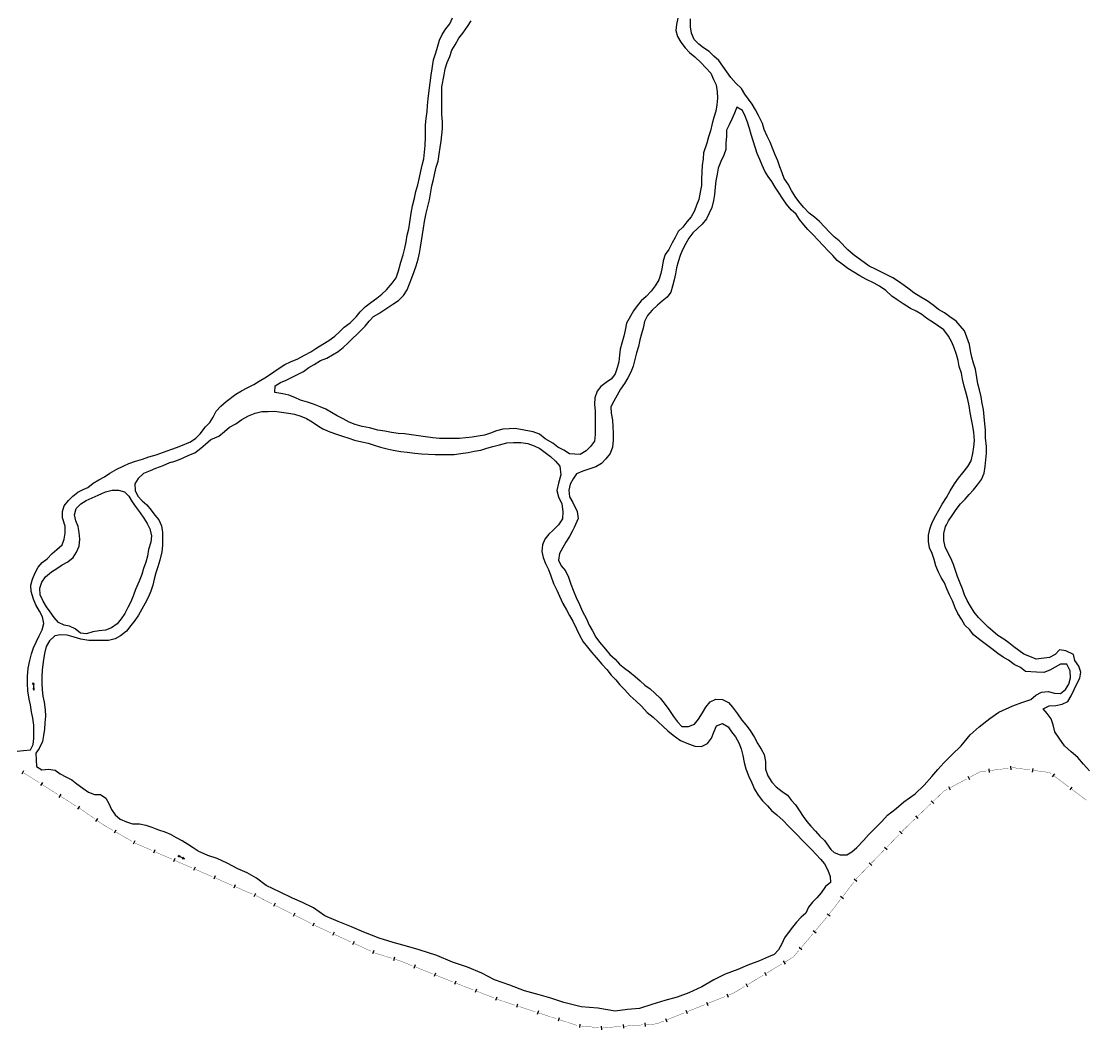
# Model space of a CAD drawing. Extents: x 203665 to 205970, y 4870865 to 4873745.
# Drawn here: x 204514 to 205388, y 4871205 to 4872032 of the extents above; entities that cross this region are included whole.
import ezdxf

# ---------------------------------------------------------------- set-up
doc = ezdxf.new("R2010")
doc.units = 0
doc.header["$LTSCALE"] = 1.5
doc.header["$MEASUREMENT"] = 0
for name, color, linetype in [('HD-CURSO-PERENE', 170, 'CONTINUOUS'), ('HD-TXT-PERENE', 170, 'CONTINUOUS'), ('LM-LIM-SETORES-BAIRROS', 250, 'CONTINUOUS')]:
    doc.layers.add(name, color=color, linetype=linetype)

# ---------------------------------------------------------------- blocks, each defined once
blk = doc.blocks.new('COD035', base_point=(204642.388272, 4871347.708257))
at = {"layer": 'HD-CURSO-PERENE'}
for p, q in [((204642.388272, 4871348.113987), (204643.888272, 4871348.113987)), ((204642.388272, 4871347.713987), (204648.388272, 4871347.713987)), ((204642.388272, 4871347.313987), (204643.888272, 4871347.313987))]:
    blk.add_line(p, q, dxfattribs=at)
blk.add_lwpolyline([(204646.588272, 4871347.113987), (204648.388272, 4871347.713987), (204646.588272, 4871348.313987)], dxfattribs=at)

msp = doc.modelspace()

# ---------------------------------------------------------------- linework, layer by layer
at = {"layer": 'HD-CURSO-PERENE', "linetype": 'Continuous'}
for points in [[(204637.361059, 4871681.263958, 2.202327), (204641.257824, 4871682.488419, 2.202327), (204644.607866, 4871684.048725, 2.201877), (204652.737461, 4871687.154936, 2.201877), (204656.918795, 4871690.114481, 2.201877), (204660.520167, 4871693.873902, 2.201877), (204664.932044, 4871699.543027, 2.201877), (204668.543368, 4871703.032489, 2.201877), (204671.184675, 4871707.421811, 2.201877), (204673.726047, 4871712.271061, 2.201877), (204677.42753, 4871716.530404, 2.201877), (204681.769023, 4871720.189841, 2.201877), (204689.771677, 4871726.398887, 2.201877), (204694.543053, 4871728.978492, 2.201877), (204699.234388, 4871731.418119, 2.201877), (204704.515913, 4871734.28768, 2.201877), (204708.857252, 4871737.107248, 2.201877), (204714.919049, 4871740.656704, 2.201877), (204720.900908, 4871744.616097, 2.201877), (204725.462334, 4871747.685626, 2.201877), (204730.023731, 4871750.59518, 2.201877), (204734.715019, 4871752.784846, 2.201877), (204740.59659, 4871755.284465, 2.201877), (204746.268205, 4871758.244013, 2.201877), (204751.349665, 4871760.963597, 2.201877), (204755.550959, 4871763.68318, 2.201877), (204761.16269, 4871767.33262, 2.201877), (204766.194207, 4871770.412148, 2.201877), (204771.065753, 4871773.811626, 2.201877), (204774.867162, 4871777.571047, 2.201877), (204778.868597, 4871781.260479, 2.201877), (204783.680162, 4871784.829931, 2.201877), (204788.652003, 4871789.729176, 2.201877), (204791.903395, 4871793.958523, 2.201877), (204796.054908, 4871797.917913, 2.201877), (204800.586454, 4871801.667337, 2.201877), (204805.548007, 4871805.016823, 2.201877), (204809.589403, 4871808.456294, 2.201877), (204813.490791, 4871811.995749, 2.201877), (204818.212692, 4871817.474904, 2.201877), (204821.54414, 4871821.924217, 2.201877), (204823.335509, 4871827.523349, 2.201877), (204825.277197, 4871834.702236, 2.201877), (204827.298674, 4871840.651314, 2.201877), (204828.549915, 4871846.110468, 2.201877), (204829.661108, 4871851.44964, 2.201877), (204830.542244, 4871856.718822, 2.201877), (204831.743463, 4871862.107986, 2.201877), (204832.574589, 4871867.36717, 2.201877), (204833.676155, 4871874.746025, 2.201877), (204834.947531, 4871880.915068, 2.201877), (204836.388974, 4871887.274082, 2.201877), (204837.520204, 4871892.793226, 2.201877), (204839.091505, 4871898.252379, 2.201877), (204840.652894, 4871904.191459, 2.201877), (204841.744029, 4871909.240676, 2.201877), (204842.745126, 4871914.169911, 2.201877), (204844.206362, 4871919.389102, 2.201877), (204844.667495, 4871925.06822, 2.201877), (204845.358625, 4871930.497377, 2.201877), (204845.389864, 4871937.196336, 2.201877), (204845.560823, 4871942.225555, 2.201877), (204845.651782, 4871947.34476, 2.201877), (204845.952809, 4871952.613941, 2.201877), (204846.793995, 4871958.193076, 2.201877), (204847.175017, 4871963.352274, 2.201877), (204847.636117, 4871968.851421, 2.201877), (204848.647532, 4871975.500389, 2.201877), (204849.408854, 4871981.899395, 2.201877), (204850.240174, 4871988.218415, 2.201877), (204850.871238, 4871993.347618, 2.201877), (204852.112845, 4872000.806461, 2.201877), (204853.894205, 4872006.3656, 2.201877), (204855.235355, 4872011.234845, 2.201877), (204857.086737, 4872016.843976, 2.201877), (204859.297994, 4872021.40327, 2.201877), (204862.28946, 4872026.302513, 2.201877), (204865.430797, 4872030.341889, 2.201877), (204867.772136, 4872035.211136, 2.201877)], [(205052.626992, 4872035.001412, 2.201877), (205051.555827, 4872029.772223, 2.201877), (205050.874776, 4872024.763, 2.201877), (205052.234129, 4872019.853765, 2.201877), (205055.083828, 4872015.294477, 2.201877), (205058.543593, 4872010.47523, 2.201877), (205062.093579, 4872006.755813, 2.201877), (205066.603762, 4872003.126383, 2.201877), (205071.39, 4871998.65, 2.2), (205079.63, 4871989.8, 2.2), (205081.9, 4871984.72, 2.2), (205084.022809, 4871980.089985, 2.201877), (205084.931933, 4871974.400871, 2.201877), (205085.111024, 4871969.281666, 2.201877), (205084.539913, 4871963.832512, 2.201877), (205083.898816, 4871958.533335, 2.201877), (205082.30757, 4871953.394131, 2.201877), (205080.796357, 4871948.354912, 2.201877), (205079.525044, 4871942.525816, 2.201877), (205077.773807, 4871937.606579, 2.201877), (205076.362552, 4871932.237411, 2.201877), (205073.680629, 4871924.538604, 2.201877), (205073.399627, 4871919.389403, 2.201877), (205072.618491, 4871914.020237, 2.201877), (205072.247477, 4871908.891033, 2.201877), (205072.096287, 4871902.582013, 2.201877), (205071.975331, 4871897.512801, 2.201877), (205070.984148, 4871892.10364, 2.201877), (205069.972865, 4871886.17456, 2.201877), (205067.871614, 4871881.535278, 2.201877), (205066.210428, 4871876.796012, 2.201877), (205063.659035, 4871871.846778, 2.201877), (205060.027597, 4871867.757409, 2.201877), (205056.68616, 4871863.378085, 2.201877), (205052.874805, 4871859.928616, 2.201877), (205050.483444, 4871854.98938, 2.201877), (205048.10215, 4871850.40009, 2.201877), (205045.190641, 4871845.190896, 2.201877), (205042.299293, 4871840.831569, 2.201877), (205040.588046, 4871835.812347, 2.201877), (205039.736902, 4871830.473176, 2.201877), (205038.755776, 4871825.363968, 2.201877), (205037.004499, 4871820.224764, 2.201877), (205034.10305, 4871815.325522, 2.201877), (205030.731603, 4871810.926201, 2.201877), (205026.610011, 4871806.506882, 2.201877), (205022.60859, 4871802.887439, 2.201877), (205019.147193, 4871798.848063, 2.201877), (205016.165877, 4871794.758694, 2.201877), (205010.402926, 4871784.640259, 2.201877), (205009.491686, 4871778.841159, 2.201877), (205008.19055, 4871774.001909, 2.201877), (205006.619198, 4871768.272797, 2.201877), (205005.258036, 4871763.35356, 2.201877), (205004.767017, 4871758.32434, 2.201877), (205004.235915, 4871752.885185, 2.201877), (205002.914764, 4871747.985944, 2.201877), (205001.313539, 4871742.976721, 2.201877), (204998.262203, 4871738.847358, 2.201877), (204993.790834, 4871735.997795, 2.201877), (204989.429413, 4871732.748294, 2.201877), (204986.418108, 4871728.748912, 2.201877), (204984.576755, 4871723.289758, 2.201877), (204984.245726, 4871718.040573, 2.201877), (204984.694745, 4871712.251473, 2.201877), (204984.849658, 4871704.914097, 2.201877), (204984.859947, 4871699.603104, 2.202327), (204984.89029, 4871693.311927, 2.202327), (204984.310578, 4871687.610858, 2.202327), (204981.070681, 4871683.460068, 2.202327), (204977.520741, 4871679.869381, 2.202327), (204972.36, 4871676.92, 2.2), (204963.76, 4871677.22, 2.2), (204958.97, 4871680.29, 2.2), (204954.223581, 4871682.856001, 2.201877), (204949.943368, 4871686.085493, 2.201877), (204943.762853, 4871689.624935, 2.201877), (204939.172673, 4871693.35435, 2.201877), (204934.012074, 4871695.394026, 2.201877), (204919.149784, 4871698.193571, 2.201877), (204914.058753, 4871697.813624, 2.201877), (204908.877727, 4871697.553657, 2.201877), (204903.736512, 4871696.223857, 2.201877), (204898.815218, 4871694.244158, 2.201877), (204893.814005, 4871692.784378, 2.201877), (204888.882903, 4871691.854516, 2.201877), (204883.871819, 4871691.104626, 2.201877), (204878.720722, 4871690.424725, 2.201877), (204873.329629, 4871690.014782, 2.201877), (204868.038621, 4871689.964783, 2.201877), (204862.637607, 4871689.994771, 2.201877), (204857.126575, 4871690.044756, 2.201877), (204851.435604, 4871690.604661, 2.201877), (204845.494619, 4871691.344539, 2.201877), (204839.703669, 4871692.12441, 2.201877), (204834.062778, 4871693.064256, 2.201877), (204828.261813, 4871693.774138, 2.201877), (204823.210933, 4871694.17407, 2.201877), (204817.660022, 4871694.913947, 2.201877), (204812.02913, 4871695.843795, 2.201877), (204806.448244, 4871696.753647, 2.201877), (204799.527286, 4871698.643344, 2.201877), (204793.406344, 4871699.803156, 2.201877), (204787.745575, 4871701.432895, 2.201877), (204782.84498, 4871703.22261, 2.201877), (204777.954577, 4871706.052164, 2.201877), (204773.114102, 4871708.431788, 2.201877), (204768.433752, 4871711.331331, 2.201877), (204763.76334, 4871713.880929, 2.201877), (204759.012828, 4871715.970598, 2.201877), (204753.662212, 4871718.110259, 2.201877), (204748.671551, 4871719.640014, 2.201877), (204743.010823, 4871721.48972, 2.201877), (204738.240295, 4871723.509399, 2.201877), (204733.439746, 4871725.449092, 2.201877), (204728.359006, 4871726.6389, 2.201877), (204721.938, 4871727.758718, 2.201877), (204722.139024, 4871733.117885, 2.201877), (204726.44035, 4871735.907457, 2.201877), (204731.231587, 4871737.717182, 2.201877), (204735.662853, 4871740.046826, 2.201877), (204740.404193, 4871742.466457, 2.201877), (204745.29557, 4871744.926081, 2.201877), (204749.626967, 4871748.075597, 2.201877), (204754.038302, 4871750.805179, 2.201877), (204759.27985, 4871753.834715, 2.201877), (204764.431218, 4871755.984388, 2.201877), (204773.783963, 4871761.303573, 2.201877), (204777.955385, 4871764.753043, 2.201877), (204782.076826, 4871768.352489, 2.201877), (204785.618172, 4871772.031922, 2.201877), (204789.339532, 4871775.601372, 2.201877), (204795.881961, 4871782.090373, 2.201877), (204799.38341, 4871786.369712, 2.201877), (204802.934738, 4871789.939162, 2.201877), (204807.346068, 4871792.638749, 2.201877), (204813.037836, 4871796.40817, 2.201877), (204818.769616, 4871800.197589, 2.201877), (204823.351042, 4871803.247121, 2.201877), (204827.582605, 4871807.396482, 2.201877), (204830.383951, 4871811.835796, 2.201877), (204832.475264, 4871816.825023, 2.201877), (204834.376533, 4871821.764258, 2.201877), (204836.10783, 4871827.033442, 2.201877), (204837.959053, 4871831.782706, 2.201877), (204839.400296, 4871837.05189, 2.201877), (204840.501406, 4871841.95113, 2.201877), (204841.472517, 4871846.990348, 2.201877), (204842.203617, 4871852.219536, 2.201877), (204842.954696, 4871857.308747, 2.201877), (204843.975879, 4871862.687912, 2.201877), (204844.576959, 4871867.937097, 2.201877), (204845.93851, 4871874.966007, 2.201877), (204847.48981, 4871880.435159, 2.201877), (204848.831052, 4871885.804327, 2.201877), (204849.68212, 4871890.733562, 2.201877), (204850.813528, 4871897.222555, 2.201877), (204852.064738, 4871902.511735, 2.201877), (204853.295915, 4871907.640939, 2.201877), (204854.287021, 4871912.630165, 2.201877), (204855.818201, 4871917.469415, 2.201877), (204856.699463, 4871923.418492, 2.201877), (204857.620625, 4871928.787659, 2.201877), (204858.331706, 4871933.926861, 2.201877), (204858.962793, 4871939.186045, 2.201877), (204859.463837, 4871944.345244, 2.201877), (204859.414824, 4871949.754404, 2.201877), (204859.035855, 4871955.743472, 2.201877), (204858.946871, 4871961.352601, 2.201877), (204858.947924, 4871967.071712, 2.201877), (204858.94902, 4871973.020788, 2.201877), (204858.950044, 4871978.579924, 2.201877), (204860.822192, 4871988.328411, 2.201877), (204861.623282, 4871993.42762, 2.201877), (204863.29454, 4871998.546827, 2.201877), (204865.465854, 4872003.456067, 2.201877), (204867.087132, 4872008.735249, 2.201877), (204869.988464, 4872012.994591, 2.201877), (204872.900018, 4872018.453746, 2.201877), (204876.181424, 4872022.723087, 2.201877), (204879.943143, 4872028.202241, 2.201877), (204883.004566, 4872032.791532, 2.201877)], [(205390.59574, 4871417.039639, 2.202327), (205385.5132, 4871422.584228, 2.202327), (205380.892709, 4871428.128817, 2.202327), (205375.579145, 4871432.749307, 2.202327), (205370.034556, 4871437.600823, 2.202327), (205365.64509, 4871443.838485, 2.202327), (205361.948697, 4871449.15205, 2.202327), (205360.717529, 4871454.978973, 2.202327), (205358.967191, 4871459.969899, 2.202327), (205355.686833, 4871464.260688, 2.202327), (205352.506502, 4871468.131398, 2.202327), (205357.346549, 4871470.631887, 2.202327), (205362.80675, 4871470.761934, 2.202327), (205368.216895, 4871471.862164, 2.202327), (205372.66694, 4871474.152611, 2.202327), (205375.566808, 4871478.613458, 2.202327), (205377.976617, 4871483.804439, 2.202327), (205380.106439, 4871488.565339, 2.202327), (205382.496274, 4871493.266229, 2.202327), (205383.306033, 4871498.267167, 2.202327), (205381.68571, 4871503.068058, 2.202327), (205378.625337, 4871507.788928, 2.202327), (205377.465028, 4871512.659834, 2.202327), (205371.160869, 4871515.597875, 2.202327), (205366.00439, 4871516.390482, 2.202327), (205362.354448, 4871512.769789, 2.202327), (205357.834414, 4871510.249298, 2.202327), (205346.724063, 4871508.929004, 2.202327), (205341.54376, 4871510.889348, 2.202327), (205336.753466, 4871512.949712, 2.202327), (205332.483144, 4871515.890244, 2.202327), (205328.422825, 4871518.910791, 2.202327), (205324.452496, 4871522.191388, 2.202327), (205320.242177, 4871525.121918, 2.202327), (205315.22181, 4871528.362502, 2.202327), (205311.221478, 4871531.663102, 2.202327), (205307.421154, 4871534.973705, 2.202327), (205303.540792, 4871538.924427, 2.202327), (205299.540419, 4871542.985169, 2.202327), (205295.780036, 4871547.395978, 2.202327), (205292.949666, 4871552.216868, 2.202327), (205290.209299, 4871557.057761, 2.202327), (205288.018971, 4871561.568595, 2.202327), (205286.268641, 4871566.409493, 2.202327), (205284.318307, 4871571.190379, 2.202327), (205282.317928, 4871576.751411, 2.202327), (205280.627596, 4871581.682325, 2.202327), (205278.817267, 4871586.473214, 2.202327), (205276.816902, 4871591.774197, 2.202327), (205274.186546, 4871596.485066, 2.202327), (205272.106217, 4871601.085918, 2.202327), (205270.875892, 4871606.20687, 2.202327), (205271.055585, 4871611.967949, 2.202327), (205272.415331, 4871617.599008, 2.202327), (205273.112436, 4871618.950885, 2.202327), (205274.865166, 4871622.349907, 2.202327), (205277.825033, 4871626.860763, 2.202327), (205281.004889, 4871631.731688, 2.202327), (205284.644771, 4871636.432583, 2.202327), (205288.354708, 4871640.193302, 2.202327), (205291.814641, 4871643.844, 2.202327), (205295.234559, 4871647.734743, 2.202327), (205298.474462, 4871651.785514, 2.202327), (205302.024348, 4871656.356385, 2.202327), (205304.21416, 4871661.347327, 2.202327), (205305.023887, 4871666.938377, 2.202327), (205305.503601, 4871672.529424, 2.202327), (205306.093331, 4871677.910433, 2.202327), (205306.053037, 4871683.271436, 2.202327), (205305.142605, 4871690.592801, 2.201877), (205305.152429, 4871696.994266, 2.201877), (205304.743293, 4871702.103471, 2.201877), (205304.114192, 4871707.632611, 2.201877), (205303.535216, 4871713.791653, 2.201877), (205302.565937, 4871718.700889, 2.201877), (205301.506726, 4871724.070054, 2.201877), (205300.227545, 4871729.829157, 2.201877), (205298.878225, 4871734.908366, 2.201877), (205298.059028, 4871740.107557, 2.201877), (205296.830061, 4871746.976488, 2.201877), (205295.350678, 4871751.84573, 2.201877), (205293.891299, 4871756.714971, 2.201877), (205292.762043, 4871761.914162, 2.201877), (205291.982825, 4871766.963376, 2.201877), (205289.803555, 4871773.16241, 2.201877), (205287.884128, 4871778.241618, 2.201877), (205284.374215, 4871782.310981, 2.201877), (205281.014324, 4871786.350349, 2.201877), (205275.96401, 4871789.819803, 2.201877), (205271.483764, 4871793.079291, 2.201877), (205266.723381, 4871795.87885, 2.201877), (205262.223181, 4871799.408295, 2.201877), (205257.252886, 4871802.897747, 2.201877), (205251.962461, 4871806.017255, 2.201877), (205246.482067, 4871809.496707, 2.201877), (205242.511887, 4871812.586222, 2.201877), (205238.521689, 4871815.605747, 2.201877), (205233.891401, 4871818.785247, 2.201877), (205229.121041, 4871821.724784, 2.201877), (205224.230601, 4871824.344371, 2.201877), (205219.330093, 4871826.614012, 2.201877), (205214.889686, 4871828.953642, 2.201877), (205209.819185, 4871831.43325, 2.201877), (205205.598937, 4871834.412782, 2.201877), (205200.598625, 4871837.842242, 2.201877), (205196.60847, 4871841.091732, 2.201877), (205192.108287, 4871844.711164, 2.201877), (205185.098316, 4871852.060013, 2.201877), (205180.94815, 4871855.409487, 2.201877), (205177.30812, 4871858.978927, 2.201877), (205172.88814, 4871863.618201, 2.201877), (205168.938187, 4871867.927526, 2.201877), (205164.758068, 4871871.566955, 2.201877), (205160.337869, 4871875.016413, 2.201877), (205155.797881, 4871879.735674, 2.201877), (205151.907993, 4871884.334954, 2.201877), (205148.938202, 4871888.5143, 2.201877), (205146.018579, 4871893.553514, 2.201877), (205143.178978, 4871898.632721, 2.201877), (205140.039254, 4871903.351983, 2.201877), (205138.249789, 4871908.091244, 2.201877), (205136.490335, 4871912.860501, 2.201877), (205134.630904, 4871917.859722, 2.201877), (205132.661433, 4871922.748959, 2.201877), (205130.291996, 4871928.238103, 2.201877), (205128.342521, 4871933.087347, 2.201877), (205125.86299, 4871938.176553, 2.201877), (205123.57353, 4871943.45573, 2.201877), (205122.214179, 4871948.374964, 2.201877), (205118.864786, 4871955.103914, 2.201877), (205116.495205, 4871959.813179, 2.201877), (205113.745537, 4871964.432458, 2.201877), (205110.685695, 4871968.431832, 2.201877), (205107.625898, 4871972.671169, 2.201877), (205104.856217, 4871977.240456, 2.201877), (205100.366144, 4871981.449796, 2.201877), (205096.05, 4871986.37, 2.2), (205086.24, 4872000.08, 2.2), (205082.286835, 4872003.736309, 2.201877), (205078.256775, 4872007.545712, 2.201877), (205073.816504, 4872010.625227, 2.201877), (205069.756299, 4872013.674748, 2.201877), (205066.146328, 4872017.534144, 2.201877), (205063.796842, 4872022.733333, 2.201877), (205063.047656, 4872027.922525, 2.201877), (205062.938817, 4872034.341528, 2.201877)], [(204637.3609, 4871670.529242, 2.202327), (204641.288403, 4871671.85643, 2.202327), (204645.968478, 4871673.756806, 2.202327), (204651.218547, 4871676.157278, 2.202327), (204656.15862, 4871678.257692, 2.202327), (204661.158609, 4871681.948404, 2.202327), (204664.818561, 4871685.399065, 2.202327), (204669.400956, 4871689.054663, 2.201877), (204675.842673, 4871691.774248, 2.201877), (204680.424263, 4871695.713642, 2.201877), (204684.705706, 4871699.163112, 2.201877), (204689.837211, 4871702.072667, 2.201877), (204694.848796, 4871705.542134, 2.201877), (204700.240366, 4871708.541675, 2.201877), (204705.781791, 4871710.601362, 2.201877), (204711.12307, 4871712.071141, 2.201877), (204716.294068, 4871712.191129, 2.201877), (204721.555072, 4871712.251127, 2.201877), (204727.316046, 4871711.631231, 2.201877), (204733.126997, 4871710.841361, 2.201877), (204738.077735, 4871709.771534, 2.201877), (204743.078384, 4871708.171789, 2.201877), (204747.838924, 4871706.222098, 2.201877), (204752.619338, 4871703.572516, 2.201877), (204756.789555, 4871700.473003, 2.201877), (204761.369957, 4871697.963399, 2.201877), (204766.910545, 4871695.473793, 2.201877), (204772.601229, 4871693.35413, 2.201877), (204777.391841, 4871691.764384, 2.201877), (204782.492536, 4871690.314616, 2.201877), (204787.32315, 4871688.694874, 2.201877), (204793.123982, 4871687.265104, 2.201877), (204798.584807, 4871686.145285, 2.201877), (204803.3454, 4871684.485549, 2.201877), (204808.606065, 4871682.705832, 2.201877), (204814.006865, 4871681.516024, 2.201877), (204819.017613, 4871680.436199, 2.201877), (204825.248595, 4871679.38637, 2.201877), (204830.479474, 4871678.796469, 2.201877), (204836.770485, 4871677.836626, 2.201877), (204842.131405, 4871677.336711, 2.201877), (204848.072492, 4871677.146748, 2.201877), (204853.433448, 4871676.846802, 2.201877), (204858.434391, 4871676.83681, 2.201877), (204863.785391, 4871676.786825, 2.201877), (204869.036385, 4871676.79683, 2.201877), (204874.577578, 4871677.596713, 2.201877), (204880.478834, 4871678.366601, 2.201877), (204885.559993, 4871679.456439, 2.201877), (204891.021205, 4871680.436293, 2.201877), (204895.872413, 4871682.026053, 2.201877), (204900.763594, 4871683.425842, 2.201877), (204906.164831, 4871684.605666, 2.201877), (204912.406315, 4871686.265416, 2.201877), (204917.617372, 4871686.665361, 2.201877), (204923.838548, 4871686.675367, 2.201877), (204929.379443, 4871685.855502, 2.201877), (204934.580046, 4871683.795829, 2.201877), (204939.470606, 4871681.826141, 2.201877), (204943.620773, 4871678.476667, 2.201877), (204948.23104, 4871675.197183, 2.201877), (204952.301107, 4871671.38778, 2.201877), (204955.650975, 4871667.238429, 2.201877), (204956.50102, 4871660.055584, 2.202327), (204954.661318, 4871653.294312, 2.202327), (204953.221593, 4871647.233172, 2.202327), (204954.791934, 4871642.05221, 2.202327), (204957.452347, 4871636.331151, 2.202327), (204958.262716, 4871630.109991, 2.202327), (204957.843034, 4871623.968841, 2.202327), (204954.803177, 4871619.207937, 2.202327), (204952.463353, 4871616.898833, 2.202327), (204950.303248, 4871614.767087, 2.202327), (204946.633294, 4871611.346431, 2.202327), (204943.39339, 4871607.315664, 2.202327), (204941.543581, 4871602.52476, 2.202327), (204940.903843, 4871597.243769, 2.202327), (204942.124161, 4871592.262843, 2.202327), (204943.884495, 4871587.34193, 2.202327), (204946.574863, 4871582.451027, 2.202327), (204948.485215, 4871577.310073, 2.202327), (204950.705649, 4871570.87888, 2.202327), (204953.276044, 4871565.427872, 2.202327), (204955.536401, 4871560.436948, 2.202327), (204958.186819, 4871554.595867, 2.202327), (204961.227227, 4871549.224876, 2.202327), (204963.637561, 4871544.75405, 2.202327), (204966.537929, 4871540.013176, 2.202327), (204969.408379, 4871533.742015, 2.202327), (204972.008765, 4871528.461039, 2.202327), (204974.799159, 4871523.170061, 2.202327), (204978.36954, 4871518.659233, 2.202327), (204981.749896, 4871514.478465, 2.202327), (204985.490271, 4871510.187679, 2.202327), (204990.170753, 4871504.606655, 2.202327), (204994.33114, 4871500.385884, 2.202327), (204997.971529, 4871495.775037, 2.202327), (205001.77188, 4871491.984345, 2.202327), (205005.112236, 4871487.773572, 2.202327), (205009.052608, 4871483.682823, 2.202327), (205013.533051, 4871478.671906, 2.202327), (205018.463468, 4871474.441136, 2.202327), (205022.923872, 4871470.130349, 2.202327), (205027.454326, 4871464.949399, 2.202327), (205032.304715, 4871461.178715, 2.202327), (205036.455072, 4871457.508046, 2.202327), (205040.605448, 4871453.497314, 2.202327), (205044.475782, 4871450.056687, 2.202327), (205048.856149, 4871446.376018, 2.202327), (205054.766608, 4871442.055235, 2.202327), (205060.126924, 4871439.994873, 2.202327), (205066.457307, 4871437.364408, 2.202327), (205072.017525, 4871437.254412, 2.202327), (205076.907587, 4871439.514856, 2.202327), (205080.347473, 4871444.025714, 2.202327), (205082.17728, 4871448.846624, 2.202327), (205084.397082, 4871454.037604, 2.202327), (205089.21716, 4871455.977988, 2.202327), (205093.81748, 4871453.297506, 2.202327), (205096.807821, 4871449.116737, 2.202327), (205099.988163, 4871445.055992, 2.202327), (205102.588532, 4871440.085073, 2.202327), (205104.688873, 4871435.284184, 2.202327), (205106.029225, 4871429.743154, 2.202327), (205106.989571, 4871424.052093, 2.202327), (205108.349902, 4871418.92114, 2.202327), (205110.900353, 4871412.399931, 2.202327), (205113.340726, 4871407.25898, 2.202327), (205115.501081, 4871402.228048, 2.202327), (205118.441462, 4871397.277135, 2.202327), (205122.151855, 4871392.646285, 2.202327), (205126.142231, 4871388.525531, 2.202327), (205129.552575, 4871384.574807, 2.202327), (205133.962934, 4871381.06417, 2.202327), (205139.083382, 4871376.40332, 2.202327), (205143.083767, 4871372.112535, 2.202327), (205146.824112, 4871368.381853, 2.202327), (205150.784484, 4871364.301107, 2.202327), (205154.764859, 4871360.190355, 2.202327), (205158.795228, 4871356.21963, 2.202327), (205162.645583, 4871352.378928, 2.202327), (205169.726266, 4871344.767535, 2.202327), (205172.906603, 4871340.786805, 2.202327), (205175.826997, 4871335.585844, 2.202327), (205177.587341, 4871330.4949, 2.202327), (205178.047635, 4871325.40395, 2.202327), (205173.967646, 4871322.353361, 2.202327), (205170.267795, 4871317.03235, 2.202327), (205166.817884, 4871312.981578, 2.202327), (205163.147943, 4871309.330879, 2.202327), (205159.848036, 4871305.320115, 2.202327), (205157.73822, 4871300.469198, 2.202327), (205153.988264, 4871297.028539, 2.202327), (205150.128333, 4871293.057779, 2.202327), (205146.818437, 4871288.846977, 2.202327), (205143.228558, 4871284.106075, 2.202327), (205140.168667, 4871279.965287, 2.202327), (205137.998849, 4871275.104369, 2.202327), (205135.399018, 4871270.183437, 2.202327), (205131.78908, 4871266.522737, 2.202327), (205127.138175, 4871264.510446, 2.202327), (205119.586222, 4871261.099886, 2.202327), (205110.085377, 4871257.689327, 2.202327), (205101.802589, 4871254.035156, 2.202327), (205091.57091, 4871250.380985, 2.202327), (205082.070065, 4871245.508756, 2.202327), (205072.325609, 4871239.905694, 2.202327), (205061.606707, 4871235.033466, 2.202327), (205052.105862, 4871231.379295, 2.202327), (205041.874183, 4871228.699569, 2.202327), (205031.277087, 4871225.28901, 2.202327), (205021.289019, 4871222.122061, 2.202327), (205011.300952, 4871221.147616, 2.202327), (205001.069273, 4871219.929559, 2.202327), (204986.939811, 4871222.365673, 2.202327), (204973.297572, 4871223.340118, 2.202327), (204959.168111, 4871226.994289, 2.202327), (204948.449209, 4871230.648461, 2.202327), (204938.704752, 4871233.328186, 2.202327), (204926.889599, 4871236.495134, 2.202327), (204914.709029, 4871241.123751, 2.202327), (204902.284847, 4871245.508756, 2.202327), (204891.809557, 4871251.111819, 2.202327), (204879.872598, 4871255.984047, 2.202327), (204867.692027, 4871260.125441, 2.202327), (204854.780623, 4871265.728503, 2.202327), (204840.40755, 4871270.113508, 2.202327), (204829.810454, 4871273.158651, 2.202327), (204818.84794, 4871276.325599, 2.202327), (204807.398204, 4871279.736159, 2.202327), (204794.974023, 4871284.608387, 2.202327), (204784.742344, 4871288.993392, 2.202327), (204773.77983, 4871293.378398, 2.202327), (204762.817317, 4871298.250626, 2.202327), (204753.560083, 4871304.584522, 2.202327), (204744.546461, 4871308.969528, 2.202327), (204736.263674, 4871312.623699, 2.202327), (204726.275606, 4871317.495927, 2.202327), (204714.82587, 4871323.098989, 2.202327), (204706.786693, 4871329.189275, 2.202327), (204699.23474, 4871333.57428, 2.202327), (204691.439175, 4871336.741228, 2.202327), (204682.669164, 4871341.369845, 2.202327), (204674.629988, 4871345.267627, 2.202327), (204666.834423, 4871347.703741, 2.202327), (204659.046509, 4871351.306553, 2.202327), (204654.756199, 4871354.017042, 2.202327), (204650.24587, 4871356.917565, 2.202327), (204645.815554, 4871359.638054, 2.202327), (204641.225238, 4871362.228519, 2.202327), (204637.356388, 4871364.4335, 2.202327)], [(204510.236396, 4871433.331252, 2.202327), (204515.606575, 4871433.781359, 2.202327), (204521.246758, 4871434.35149, 2.202327), (204523.396605, 4871438.68231, 2.202327), (204524.146363, 4871443.653243, 2.202327), (204524.06606, 4871449.154271, 2.202327), (204524.055763, 4871454.625294, 2.202327), (204523.185418, 4871460.356363, 2.202327), (204522.075097, 4871465.477316, 2.202327), (204521.294755, 4871471.218386, 2.202327), (204520.144446, 4871476.109296, 2.202327), (204519.05404, 4871482.800543, 2.202327), (204518.813699, 4871488.911684, 2.202327), (204518.903397, 4871494.532736, 2.202327), (204519.473048, 4871501.344013, 2.202327), (204520.70275, 4871507.675202, 2.202327), (204522.192503, 4871513.256252, 2.202327), (204523.802299, 4871518.147174, 2.202327), (204525.902132, 4871522.688032, 2.202327), (204528.521949, 4871527.879015, 2.202327), (204530.861767, 4871532.849954, 2.202327), (204532.351543, 4871538.010926, 2.202327), (204531.071192, 4871543.581963, 2.202327), (204528.690847, 4871548.252826, 2.202327), (204525.69045, 4871553.463788, 2.202327), (204523.650124, 4871558.034634, 2.202327), (204521.939712, 4871564.41582, 2.202327), (204521.669421, 4871569.566782, 2.202327), (204522.819199, 4871574.457702, 2.202327), (204524.87902, 4871579.198597, 2.202327), (204527.59884, 4871584.399582, 2.202327), (204530.868754, 4871588.260318, 2.202327), (204535.108758, 4871591.160879, 2.202327), (204539.108677, 4871595.431695, 2.202327), (204542.918638, 4871598.822346, 2.202327), (204547.168596, 4871602.553062, 2.202327), (204548.968406, 4871607.303958, 2.202327), (204549.738164, 4871612.304897, 2.202327), (204549.716452, 4871614.32138, 2.202327), (204549.677857, 4871617.905944, 2.202327), (204547.496122, 4871624.84448, 2.201877), (204547.467055, 4871629.943687, 2.201877), (204549.018243, 4871634.802934, 2.201877), (204552.519677, 4871639.002286, 2.201877), (204556.090995, 4871642.501747, 2.201877), (204560.022362, 4871645.891226, 2.201877), (204564.533624, 4871648.120885, 2.201877), (204568.476835, 4871649.831997, 2.201877), (204572.766811, 4871653.272659, 2.202327), (204577.516849, 4871655.893169, 2.202327), (204582.006878, 4871658.493675, 2.202327), (204586.296877, 4871661.514259, 2.202327), (204592.066922, 4871664.714882, 2.202327), (204597.416982, 4871667.345397, 2.202327), (204602.117054, 4871669.305784, 2.202327), (204607.587146, 4871671.436206, 2.202327), (204613.187276, 4871672.956515, 2.202327), (204618.39737, 4871674.866895, 2.202327), (204624.427504, 4871676.617248, 2.202327), (204630.537621, 4871678.727669, 2.202327), (204636.387722, 4871680.958112, 2.202327), (204637.361059, 4871681.263958, 2.202327)], [(204637.3609, 4871670.529242, 2.202327), (204635.398288, 4871669.866033, 2.202327), (204629.83821, 4871667.41555, 2.202327), (204623.998102, 4871665.325134, 2.202327), (204619.398035, 4871663.334742, 2.202327), (204614.097946, 4871661.274334, 2.202327), (204609.547999, 4871657.123538, 2.202327), (204607.028148, 4871652.612683, 2.202327), (204607.158438, 4871647.371703, 2.202327), (204609.328783, 4871642.550811, 2.202327), (204613.089128, 4871638.840133, 2.202327), (204616.689453, 4871635.3695, 2.202327), (204620.259816, 4871631.188733, 2.202327), (204623.450163, 4871627.037971, 2.202327), (204626.710501, 4871623.10725, 2.202327), (204628.890841, 4871618.376374, 2.202327), (204629.315632, 4871614.83079, 2.202327), (204629.521151, 4871613.115393, 2.202327), (204629.52143, 4871607.974431, 2.202327), (204629.521752, 4871602.063326, 2.202327), (204628.992007, 4871596.992375, 2.202327), (204627.332327, 4871589.951051, 2.202327), (204625.882566, 4871584.550035, 2.202327), (204624.232761, 4871579.809141, 2.202327), (204622.933, 4871574.508144, 2.202327), (204621.803233, 4871569.427188, 2.202327), (204619.933419, 4871564.696295, 2.202327), (204618.063608, 4871559.915393, 2.202327), (204615.533795, 4871554.71441, 2.202327), (204612.56394, 4871549.97351, 2.202327), (204609.97411, 4871545.032575, 2.202327), (204606.874231, 4871540.64174, 2.202327), (204603.524336, 4871536.370927, 2.202327), (204599.984449, 4871531.830062, 2.202327), (204595.254474, 4871528.059337, 2.202327), (204590.754435, 4871525.628863, 2.202327), (204585.414317, 4871524.068548, 2.202327), (204580.214123, 4871524.008514, 2.202327), (204574.743912, 4871524.068502, 2.202327), (204569.213699, 4871524.128489, 2.202327), (204562.493382, 4871525.258671, 2.202327), (204557.253092, 4871526.928961, 2.202327), (204551.372785, 4871528.469224, 2.202327), (204545.96256, 4871528.819266, 2.202327), (204541.202421, 4871528.049101, 2.202327), (204536.832476, 4871523.988323, 2.202327), (204534.22264, 4871519.157408, 2.202327), (204532.712897, 4871513.37632, 2.202327), (204531.623219, 4871506.695066, 2.202327), (204530.993566, 4871499.873787, 2.202327), (204530.723838, 4871494.672813, 2.202327), (204530.634147, 4871488.931739, 2.202327), (204530.834444, 4871483.600743, 2.202327), (204531.434745, 4871478.499792, 2.202327), (204532.435057, 4871473.458853, 2.202327), (204533.275427, 4871467.237693, 2.202327), (204533.475713, 4871462.126738, 2.202327), (204533.176002, 4871456.595702, 2.202327), (204532.726263, 4871451.484744, 2.202327), (204532.02652, 4871446.273767, 2.202327), (204531.106757, 4871441.262826, 2.202327), (204528.426967, 4871435.531742, 2.202327), (204525.597077, 4871431.530982, 2.202327), (204525.957378, 4871426.239994, 2.202327), (204526.167681, 4871420.818981, 2.202327), (204530.588006, 4871417.928459, 2.202327), (204535.958174, 4871418.588606, 2.202327), (204541.428423, 4871417.838489, 2.202327), (204545.548745, 4871414.797938, 2.202327), (204550.359069, 4871412.207474, 2.202327), (204555.119379, 4871409.82705, 2.202327), (204559.239717, 4871406.486443, 2.202327), (204564.14009, 4871403.04582, 2.202327), (204568.830452, 4871399.665208, 2.202327), (204573.870746, 4871397.79488, 2.202327), (204578.880937, 4871397.764896, 2.202327), (204583.201264, 4871394.784357, 2.202327), (204585.651601, 4871390.293528, 2.202327), (204587.911955, 4871385.362616, 2.202327), (204590.692292, 4871381.101831, 2.202327), (204594.912651, 4871377.461168, 2.202327), (204600.042962, 4871375.32079, 2.202327), (204604.943235, 4871373.730514, 2.202327), (204610.843467, 4871373.580511, 2.202327), (204615.853705, 4871372.700368, 2.202327), (204620.783996, 4871370.790032, 2.202327), (204626.364326, 4871368.61965, 2.202327), (204631.684615, 4871367.029376, 2.202327), (204636.644922, 4871364.838987, 2.202327), (204637.356388, 4871364.4335, 2.202327)]]:
    msp.add_polyline3d(points, dxfattribs=at)
for points in [[(205342.495703, 4871475.822793, 2.202327), (205346.555677, 4871479.13343, 2.202327), (205351.245707, 4871481.863961, 2.202327), (205356.585887, 4871482.274061, 2.202327), (205361.706149, 4871481.043853, 2.202327), (205366.726361, 4871480.6438, 2.202327), (205370.896346, 4871483.834414, 2.202327), (205373.496198, 4871488.375275, 2.202327), (205374.835963, 4871493.626263, 2.202327), (205374.735649, 4871499.347332, 2.202327), (205371.975252, 4871504.708323, 2.202327), (205366.805049, 4871504.828323, 2.202327), (205362.255015, 4871502.277827, 2.202327), (205357.844977, 4871499.897362, 2.202327), (205353.104903, 4871497.936975, 2.202327), (205346.904663, 4871498.026965, 2.202327), (205338.134294, 4871498.687051, 2.202327), (205334.003959, 4871501.967647, 2.202327), (205328.723617, 4871504.56811, 2.202327), (205324.163263, 4871507.888712, 2.202327), (205319.762956, 4871510.449171, 2.202327), (205315.312619, 4871513.549732, 2.202327), (205310.482238, 4871517.18039, 2.202327), (205306.061883, 4871520.611013, 2.202327), (205301.521528, 4871523.971622, 2.202327), (205295.371029, 4871528.852508, 2.202327), (205292.240685, 4871532.983267, 2.202327), (205288.130324, 4871536.763957, 2.202327), (205285.519961, 4871541.604851, 2.202327), (205282.439589, 4871546.295715, 2.202327), (205280.33925, 4871551.056596, 2.202327), (205277.98886, 4871556.597622, 2.202327), (205275.638497, 4871561.618551, 2.202327), (205273.498146, 4871566.589472, 2.202327), (205271.637808, 4871571.510384, 2.202327), (205268.85747, 4871575.771169, 2.202327), (205266.587141, 4871580.241995, 2.202327), (205264.34677, 4871585.492968, 2.202327), (205262.956441, 4871590.583914, 2.202327), (205261.346115, 4871595.444816, 2.202327), (205259.185776, 4871600.16569, 2.202327), (205258.435466, 4871605.346656, 2.202327), (205258.505189, 4871610.487618, 2.202327), (205259.384951, 4871615.488557, 2.202327), (205260.690024, 4871618.871386, 2.202327), (205261.684714, 4871621.449682, 2.202327), (205264.484539, 4871626.610659, 2.202327), (205266.794382, 4871631.111511, 2.202327), (205269.644225, 4871635.992436, 2.202327), (205273.174063, 4871641.443471, 2.202327), (205276.033874, 4871646.924508, 2.202327), (205279.8037, 4871652.755615, 2.202327), (205283.01357, 4871657.376493, 2.202327), (205286.653468, 4871661.797336, 2.202327), (205290.573339, 4871666.908309, 2.202327), (205293.533194, 4871671.639206, 2.202327), (205294.712915, 4871677.610328, 2.202327), (205295.532647, 4871683.111361, 2.202327), (205296.232385, 4871688.402353, 2.202327), (205295.490228, 4871694.944571, 2.201877), (205294.801042, 4871700.073774, 2.201877), (205293.561793, 4871705.422941, 2.201877), (205292.522681, 4871711.312024, 2.201877), (205291.653528, 4871716.80117, 2.201877), (205290.634278, 4871721.920373, 2.201877), (205289.405005, 4871727.129562, 2.201877), (205287.775774, 4871732.978651, 2.201877), (205286.216507, 4871738.557782, 2.201877), (205285.347262, 4871743.547006, 2.201877), (205283.617944, 4871749.026152, 2.201877), (205282.788711, 4871754.045371, 2.201877), (205281.38934, 4871758.894616, 2.201877), (205279.429974, 4871764.343767, 2.201877), (205277.490489, 4871769.13302, 2.201877), (205274.820885, 4871774.022257, 2.201877), (205270.981114, 4871779.201447, 2.201877), (205266.570847, 4871782.270964, 2.201877), (205262.260552, 4871785.09052, 2.201877), (205257.140184, 4871788.340009, 2.201877), (205252.849996, 4871791.719478, 2.201877), (205248.179628, 4871794.509038, 2.201877), (205243.549137, 4871796.588709, 2.201877), (205237.70873, 4871800.368114, 2.201877), (205232.688385, 4871803.637599, 2.201877), (205228.338154, 4871806.847095, 2.201877), (205223.228048, 4871811.506364, 2.201877), (205218.037716, 4871815.025811, 2.201877), (205213.69736, 4871817.545413, 2.201877), (205207.046689, 4871820.714912, 2.201877), (205201.956226, 4871823.424484, 2.201877), (205197.10588, 4871826.513998, 2.201877), (205192.275487, 4871829.333553, 2.201877), (205187.625283, 4871832.992979, 2.201877), (205183.535081, 4871836.092492, 2.201877), (205179.795145, 4871840.271837, 2.201877), (205175.915079, 4871843.89127, 2.201877), (205171.83511, 4871848.240589, 2.201877), (205167.735138, 4871852.599906, 2.201877), (205163.745208, 4871857.069206, 2.201877), (205159.475214, 4871861.478515, 2.201877), (205155.965262, 4871865.337911, 2.201877), (205152.385379, 4871869.647237, 2.201877), (205149.765673, 4871873.926568, 2.201877), (205145.655574, 4871877.605991, 2.201877), (205141.845696, 4871882.175276, 2.201877), (205138.805951, 4871886.674573, 2.201877), (205135.34629, 4871892.063731, 2.201877), (205132.636568, 4871896.353061, 2.201877), (205129.676818, 4871900.742375, 2.201877), (205126.787073, 4871905.091695, 2.201877), (205124.027362, 4871909.491008, 2.201877), (205121.857834, 4871914.280261, 2.201877), (205119.838303, 4871918.899541, 2.201877), (205117.688813, 4871923.868766, 2.201877), (205116.21947, 4871928.947975, 2.201877), (205114.39009, 4871934.187158, 2.201877), (205112.780736, 4871939.346354, 2.201877), (205111.331412, 4871944.505551, 2.201877), (205109.722051, 4871949.624753, 2.201877), (205107.822598, 4871954.543986, 2.201877), (205105.583035, 4871959.213258, 2.201877), (205101.122666, 4871961.782853, 2.201877), (205099.091403, 4871957.003593, 2.201877), (205096.93008, 4871952.034362, 2.201877), (205094.768832, 4871947.475067, 2.201877), (205092.717604, 4871942.905775, 2.201877), (205092.496621, 4871937.796568, 2.201877), (205092.155581, 4871932.497391, 2.201877), (205091.904568, 4871927.248207, 2.201877), (205090.463414, 4871922.458949, 2.201877), (205087.841969, 4871917.299747, 2.201877), (205085.650569, 4871911.940577, 2.201877), (205084.819502, 4871907.001343, 2.201877), (205083.888301, 4871901.432208, 2.201877), (205083.347258, 4871896.323001, 2.201877), (205082.746033, 4871890.283938, 2.201877), (205081.794935, 4871885.294712, 2.201877), (205080.443619, 4871879.535605, 2.201877), (205078.312367, 4871874.91632, 2.201877), (205076.301127, 4871870.247043, 2.201877), (205072.509624, 4871865.967703, 2.201877), (205068.848268, 4871862.358259, 2.201877), (205064.936867, 4871858.758814, 2.201877), (205061.665441, 4871854.369491, 2.201877), (205059.134131, 4871849.85019, 2.201877), (205056.542698, 4871844.720984, 2.201877), (205054.60147, 4871840.041708, 2.201877), (205053.030255, 4871835.052481, 2.201877), (205051.669094, 4871830.143243, 2.201877), (205050.798001, 4871825.104024, 2.201877), (205049.596849, 4871820.074804, 2.201877), (205048.385698, 4871815.065581, 2.201877), (205046.854509, 4871810.176339, 2.201877), (205043.833165, 4871805.976987, 2.201877), (205039.901819, 4871802.697492, 2.201877), (205035.930436, 4871799.258021, 2.201877), (205031.688886, 4871795.188648, 2.201877), (205027.707367, 4871791.01929, 2.201877), (205025.365983, 4871785.900083, 2.201877), (205024.274799, 4871780.590906, 2.201877), (205022.773623, 4871775.741658, 2.201877), (205021.372456, 4871770.842417, 2.201877), (205020.241265, 4871765.533241, 2.201877), (205018.800003, 4871760.154075, 2.201877), (205017.35872, 4871754.664926, 2.201877), (205015.887476, 4871749.415739, 2.201877), (205014.17624, 4871744.456508, 2.201877), (205011.614904, 4871739.827224, 2.201877), (205008.953535, 4871735.117952, 2.201877), (205005.602061, 4871730.548658, 2.201877), (205002.7706, 4871725.519435, 2.201877), (204999.969155, 4871720.540205, 2.201877), (204997.667866, 4871715.900923, 2.201877), (204997.906934, 4871710.591748, 2.201877), (204998.906102, 4871705.05261, 2.201877), (204999.385232, 4871699.833422, 2.201877), (204999.444229, 4871694.324278, 2.201877), (204999.553171, 4871688.465189, 2.201877), (204998.95201, 4871682.776072, 2.201877), (204997.190716, 4871677.556881, 2.201877), (204993.569223, 4871673.157559, 2.201877), (204989.947873, 4871669.538117, 2.201877), (204985.276488, 4871666.808535, 2.201877), (204979.655057, 4871664.79884, 2.201877), (204974.573807, 4871663.219079, 2.201877), (204969.592471, 4871661.069406, 2.201877), (204966.611142, 4871656.910049, 2.201877), (204964.279876, 4871652.420743, 2.201877), (204963.168747, 4871647.431517, 2.201877), (204963.727857, 4871642.022358, 2.201877), (204966.487537, 4871637.453072, 2.201877), (204969.923168, 4871629.94001, 2.202327), (204970.863507, 4871624.35897, 2.202327), (204968.753706, 4871619.217999, 2.202327), (204967.60988, 4871616.995766, 2.202327), (204966.153882, 4871614.167043, 2.202327), (204963.644042, 4871609.486157, 2.202327), (204960.714176, 4871604.975301, 2.202327), (204958.194325, 4871600.474448, 2.202327), (204955.494494, 4871595.473501, 2.202327), (204954.634754, 4871590.082489, 2.202327), (204956.755082, 4871585.531647, 2.202327), (204960.445447, 4871581.40089, 2.202327), (204962.84583, 4871576.039898, 2.202327), (204964.786215, 4871570.308834, 2.202327), (204966.596551, 4871565.397924, 2.202327), (204969.206978, 4871559.366807, 2.202327), (204971.927386, 4871553.775773, 2.202327), (204974.417791, 4871548.054714, 2.202327), (204977.558245, 4871541.913579, 2.202327), (204979.958617, 4871536.752624, 2.202327), (204982.518969, 4871532.051756, 2.202327), (204985.44936, 4871526.920809, 2.202327), (204988.469705, 4871522.69003, 2.202327), (204993.140197, 4871516.898967, 2.202327), (204996.820566, 4871512.688196, 2.202327), (205001.230941, 4871508.877502, 2.202327), (205004.721296, 4871504.77675, 2.202327), (205008.901643, 4871501.326123, 2.202327), (205013.061965, 4871498.305576, 2.202327), (205017.742338, 4871494.714924, 2.202327), (205021.772695, 4871490.96424, 2.202327), (205025.593024, 4871487.583624, 2.202327), (205029.973358, 4871484.503067, 2.202327), (205033.823701, 4871480.882407, 2.202327), (205038.054079, 4871476.891679, 2.202327), (205041.294436, 4871472.580886, 2.202327), (205045.284865, 4871467.479949, 2.202327), (205049.045318, 4871461.778899, 2.202327), (205052.305679, 4871457.4281, 2.202327), (205055.926024, 4871453.607401, 2.202327), (205061.39624, 4871453.457396, 2.202327), (205066.426321, 4871455.477796, 2.202327), (205069.506219, 4871459.518565, 2.202327), (205072.846065, 4871464.669543, 2.202327), (205075.715912, 4871469.490457, 2.202327), (205079.045809, 4871473.711261, 2.202327), (205083.755868, 4871475.921694, 2.202327), (205089.386095, 4871475.681674, 2.202327), (205094.156406, 4871473.291247, 2.202327), (205097.526744, 4871469.43054, 2.202327), (205101.567199, 4871463.879519, 2.202327), (205105.217611, 4871458.868598, 2.202327), (205108.517944, 4871455.037895, 2.202327), (205111.978339, 4871450.197005, 2.202327), (205115.59879, 4871444.435943, 2.202327), (205118.169163, 4871439.375008, 2.202327), (205121.009512, 4871434.944191, 2.202327), (205123.589846, 4871430.593389, 2.202327), (205124.5102, 4871424.722294, 2.202327), (205124.500537, 4871418.521135, 2.202327), (205126.570913, 4871413.060122, 2.202327), (205129.681317, 4871407.809153, 2.202327), (205133.401662, 4871404.058468, 2.202327), (205138.192051, 4871400.257778, 2.202327), (205142.572388, 4871397.117209, 2.202327), (205145.822739, 4871392.936441, 2.202327), (205149.283074, 4871389.185755, 2.202327), (205152.583468, 4871384.244845, 2.202327), (205155.603832, 4871379.664001, 2.202327), (205158.584171, 4871375.513238, 2.202327), (205161.824504, 4871371.65253, 2.202327), (205165.534869, 4871367.521773, 2.202327), (205169.09522, 4871363.57105, 2.202327), (205173.055569, 4871359.920384, 2.202327), (205178.336175, 4871352.459011, 2.202327), (205180.826389, 4871350.25861, 2.202327), (205185.816692, 4871348.178243, 2.202327), (205191.286893, 4871348.298289, 2.202327), (205195.330622, 4871350.751485, 2.202327), (205199.495935, 4871354.292, 2.202327), (205204.910841, 4871359.915172, 2.202327), (205209.076153, 4871364.705281, 2.202327), (205214.699325, 4871370.120187, 2.202327), (205220.114231, 4871375.535093, 2.202327), (205224.696074, 4871380.741733, 2.202327), (205231.777105, 4871386.364905, 2.202327), (205238.233339, 4871391.779811, 2.202327), (205247.397026, 4871398.236045, 2.202327), (205254.894588, 4871405.317076, 2.202327), (205261.142557, 4871412.606372, 2.202327), (205265.932666, 4871418.229544, 2.202327), (205270.931041, 4871423.852716, 2.202327), (205277.59554, 4871430.30895, 2.202327), (205285.301368, 4871437.598246, 2.202327), (205292.486532, 4871446.6578, 2.202327), (205299.984094, 4871453.3223, 2.202327), (205308.73125, 4871460.195065, 2.202327), (205316.228812, 4871465.401706, 2.202327), (205327.683421, 4871470.400081, 2.202327), (205334.972718, 4871473.315799, 2.202327)], [(204548.832246, 4871536.600734, 2.202327), (204544.351953, 4871538.861137, 2.202327), (204540.781597, 4871542.911879, 2.202327), (204537.371215, 4871547.562734, 2.202327), (204534.48088, 4871551.693495, 2.202327), (204531.660511, 4871556.504382, 2.202327), (204529.34015, 4871561.535313, 2.202327), (204528.86983, 4871567.086349, 2.202327), (204530.639632, 4871571.96727, 2.202327), (204533.529501, 4871576.398111, 2.202327), (204538.639475, 4871580.428887, 2.202327), (204543.009488, 4871583.259435, 2.202327), (204547.379494, 4871586.190002, 2.202327), (204551.869527, 4871588.730497, 2.202327), (204556.269507, 4871592.171159, 2.202327), (204559.159367, 4871596.76203, 2.202327), (204561.329187, 4871601.582941, 2.202327), (204561.728887, 4871607.384028, 2.202327), (204561.278582, 4871612.675016, 2.202327), (204560.991548, 4871614.393537, 2.202327), (204560.428273, 4871617.765964, 2.202327), (204558.477943, 4871622.466835, 2.202327), (204557.347635, 4871627.347743, 2.202327), (204558.787411, 4871632.468707, 2.202327), (204562.587351, 4871636.219425, 2.202327), (204566.907358, 4871639.119986, 2.202327), (204571.837424, 4871641.340423, 2.202327), (204576.787503, 4871643.35082, 2.202327), (204582.797572, 4871646.281394, 2.202327), (204588.22771, 4871647.531652, 2.202327), (204593.617915, 4871647.531675, 2.202327), (204598.588174, 4871646.251457, 2.202327), (204602.008508, 4871642.490768, 2.202327), (204604.818866, 4871637.869916, 2.202327), (204608.139235, 4871633.399094, 2.202327), (204611.309604, 4871628.838255, 2.202327), (204614.339953, 4871624.537464, 2.202327), (204617.160297, 4871620.17666, 2.202327), (204619.570662, 4871615.14573, 2.202327), (204619.652645, 4871614.76895, 2.202327), (204620.660976, 4871610.134797, 2.202327), (204619.991243, 4871604.753788, 2.202327), (204618.221495, 4871598.882682, 2.202327), (204617.451774, 4871593.22162, 2.202327), (204616.031981, 4871588.420716, 2.202327), (204614.102191, 4871583.219735, 2.202327), (204612.702399, 4871578.408829, 2.202327), (204610.542625, 4871572.747761, 2.202327), (204607.532872, 4871566.096504, 2.202327), (204605.873073, 4871561.245589, 2.202327), (204603.733288, 4871555.804562, 2.202327), (204601.293438, 4871551.333716, 2.202327), (204598.663616, 4871546.222748, 2.202327), (204595.763746, 4871541.801909, 2.202327), (204592.503834, 4871537.911167, 2.202327), (204587.683836, 4871534.500509, 2.202327), (204582.803746, 4871532.75016, 2.202327), (204577.653585, 4871532.110018, 2.202327), (204572.593441, 4871531.229832, 2.202327), (204567.253329, 4871529.559496, 2.202327), (204562.223106, 4871530.139583, 2.202327), (204557.972754, 4871533.650221, 2.202327), (204553.432462, 4871535.850613, 2.202327)]]:
    msp.add_polyline3d(points, close=True, dxfattribs=at)
at = {"layer": 'LM-LIM-SETORES-BAIRROS'}
for points in [[(204515.685765, 4871417.13581), (204514.178614, 4871414.541875)], [(205307.825249, 4871418.800805), (205308.188412, 4871415.822867)], [(205325.692874, 4871420.979784), (205326.056037, 4871418.001847)], [(205343.917787, 4871419.131465), (205343.521296, 4871416.157781)], [(205361.719676, 4871414.650463), (205359.919676, 4871412.250463)], [(204531.022585, 4871407.603598), (204529.411959, 4871405.072614)], [(205290.623939, 4871412.683153), (205292.035704, 4871410.036094)], [(204546.208492, 4871397.939839), (204544.597865, 4871395.408855)], [(205274.741586, 4871404.212565), (205276.153351, 4871401.565506)], [(205376.119676, 4871403.850463), (205374.319676, 4871401.450463)], [(204561.394399, 4871388.27608), (204559.783772, 4871385.745096)], [(205260.627599, 4871392.603007), (205262.704275, 4871390.437963)], [(205247.637331, 4871380.142954), (205249.714006, 4871377.977909)], [(204576.278202, 4871378.047389), (204574.565159, 4871375.584568)], [(204591.431038, 4871368.600087), (204589.933494, 4871366.000595)], [(205234.717897, 4871367.532069), (205236.874274, 4871365.446393)], [(204607.027994, 4871359.614823), (204605.53045, 4871357.015331)], [(204623.343146, 4871352.429331), (204622.145966, 4871349.678557)], [(205222.203845, 4871354.593811), (205224.360222, 4871352.508136)], [(204639.847794, 4871345.246251), (204638.650612, 4871342.495477)], [(204656.352437, 4871338.063164), (204655.155256, 4871335.31239)], [(205209.689793, 4871341.655554), (205211.846169, 4871339.569879)], [(204672.857081, 4871330.880077), (204671.659899, 4871328.129303)], [(205197.241581, 4871328.438398), (205199.617612, 4871326.606874)], [(204689.361724, 4871323.696989), (204688.164543, 4871320.946215)], [(204705.866368, 4871316.513902), (204704.669186, 4871313.763128)], [(204722.051107, 4871308.451214), (204720.702285, 4871305.771534)], [(205186.25244, 4871314.182214), (205188.628471, 4871312.350691)], [(204738.129183, 4871300.358287), (204736.780362, 4871297.678607)], [(205175.263299, 4871299.92603), (205177.63933, 4871298.094507)], [(204754.207259, 4871292.265359), (204752.858438, 4871289.58568)], [(204770.467972, 4871284.68049), (204769.218996, 4871281.952843)], [(205163.790568, 4871286.139839), (205166.087682, 4871284.210263)], [(204786.833856, 4871277.186637), (204785.58488, 4871274.458989)], [(204803.19974, 4871269.692784), (204801.950764, 4871266.965136)], [(205152.21311, 4871272.357152), (205154.510224, 4871270.427576)], [(204820.114643, 4871264.171319), (204819.224228, 4871261.306505)], [(204837.074801, 4871257.828268), (204835.959859, 4871255.043146)], [(205139.13007, 4871261.08919), (205140.681154, 4871258.521285)], [(204853.785533, 4871251.138614), (204852.67059, 4871248.353493)], [(205123.722637, 4871251.782687), (205125.273721, 4871249.214781)], [(204870.488674, 4871244.474204), (204869.40409, 4871241.67712)], [(205108.315204, 4871242.476183), (205109.866288, 4871239.908278)], [(204887.271177, 4871237.966702), (204886.186594, 4871235.169618)], [(204904.053681, 4871231.459201), (204902.969097, 4871228.662117)], [(205092.743148, 4871234.047881), (205093.85732, 4871231.262451)], [(204921.022616, 4871225.717225), (204920.091821, 4871222.865275)], [(205076.030567, 4871227.362849), (205077.144739, 4871224.577419)], [(204938.134319, 4871220.132458), (204937.203524, 4871217.280507)], [(204955.246021, 4871214.54769), (204954.315227, 4871211.69574)], [(205042.605407, 4871213.992784), (205043.719579, 4871211.207354)], [(205059.317987, 4871220.677817), (205060.432159, 4871217.892387)], [(204972.098552, 4871209.349953), (204971.818623, 4871206.363042)], [(204989.771831, 4871207.690737), (204989.988654, 4871204.698582)], [(205007.724758, 4871208.991674), (205007.941581, 4871205.999519)], [(205025.677684, 4871210.292611), (205025.894507, 4871207.300457)]]:
    msp.add_lwpolyline(points, dxfattribs=at)
at = {"layer": 'LM-LIM-SETORES-BAIRROS', "const_width": 0.25}
for points in [[(204519.018855, 4871413.464371), (204515.796834, 4871415.336459)], [(204519.249673, 4871413.317487), (204519.018855, 4871413.464371)], [(204528.529949, 4871407.411857), (204519.249673, 4871413.317487)], [(205300.854861, 4871416.439645), (205292.212174, 4871411.830212)], [(205301.058309, 4871416.464455), (205300.854861, 4871416.439645)], [(205306.021538, 4871417.069727), (205301.058309, 4871416.464455)], [(205323.889164, 4871419.248707), (205308.999476, 4871417.43289)], [(205327.962917, 4871419.745506), (205326.867102, 4871419.61187)], [(205328.851123, 4871419.627079), (205327.962917, 4871419.745506)], [(205341.737086, 4871417.90895), (205328.851123, 4871419.627079)], [(205357.715662, 4871415.778473), (205344.710769, 4871417.512459)], [(205358.419676, 4871415.250463), (205357.715662, 4871415.778473)], [(205359.219676, 4871414.650463), (205358.419676, 4871415.250463)], [(204543.715856, 4871397.748098), (204531.060933, 4871405.80123)], [(205289.565116, 4871410.418447), (205276.329822, 4871403.359624)], [(205373.619676, 4871403.850463), (205361.619676, 4871412.850463)], [(204558.901762, 4871388.084339), (204546.24684, 4871396.137471)], [(205271.102117, 4871400.571515), (205262.387618, 4871392.21271)], [(205271.918057, 4871401.006683), (205271.102117, 4871400.571515)], [(205273.682763, 4871401.947859), (205271.918057, 4871401.006683)], [(205388.019676, 4871393.050463), (205376.019676, 4871402.050463)], [(205260.222574, 4871390.136035), (205249.39735, 4871379.752657)], [(204562.656213, 4871385.695143), (204561.432747, 4871386.473712)], [(204563.107578, 4871385.381192), (204562.656213, 4871385.695143)], [(204573.7798, 4871377.958007), (204563.107578, 4871385.381192)], [(204581.483047, 4871372.599927), (204576.242621, 4871376.244965)], [(204582.017291, 4871372.292154), (204581.483047, 4871372.599927)], [(204588.949271, 4871368.298704), (204582.017291, 4871372.292154)], [(205238.704684, 4871369.496426), (205236.491311, 4871367.208023)], [(205239.293808, 4871370.061504), (205238.704684, 4871369.496426)], [(205247.232305, 4871377.675981), (205239.293808, 4871370.061504)], [(204604.546227, 4871359.31344), (204591.548764, 4871366.80116)], [(205234.405635, 4871365.051647), (205223.977259, 4871354.269766)], [(204620.910706, 4871351.852064), (204607.156834, 4871357.837963)], [(205221.891583, 4871352.11339), (205211.463206, 4871341.331509)], [(204637.368062, 4871344.689567), (204623.661481, 4871350.654884)], [(204637.415354, 4871344.668985), (204637.368062, 4871344.689567)], [(204653.919997, 4871337.485898), (204640.166128, 4871343.471804)], [(204670.424641, 4871330.30281), (204656.670771, 4871336.288717)], [(205209.377531, 4871339.175132), (205200.339605, 4871329.830835)], [(204686.929284, 4871323.119723), (204673.175415, 4871329.105629)], [(205197.208581, 4871325.938616), (205188.050963, 4871314.058463)], [(205199.69553, 4871329.164928), (205199.040105, 4871328.314646)], [(205200.339605, 4871329.830835), (205199.69553, 4871329.164928)], [(204703.433928, 4871315.936636), (204689.680058, 4871321.922542)], [(204706.461145, 4871314.619142), (204706.184702, 4871314.739455)], [(204707.085073, 4871314.305087), (204706.461145, 4871314.619142)], [(204719.590243, 4871308.010588), (204707.085073, 4871314.305087)], [(205186.21944, 4871311.682432), (205177.061822, 4871299.802279)], [(204735.668319, 4871299.917661), (204722.269923, 4871306.661767)], [(204751.746395, 4871291.824734), (204738.347999, 4871298.56884)], [(205175.230199, 4871297.426329), (205165.582317, 4871285.940756)], [(204756.619248, 4871289.371975), (204754.426075, 4871290.475913)], [(204757.114463, 4871289.145219), (204756.619248, 4871289.371975)], [(204768.025052, 4871284.149317), (204757.114463, 4871289.145219)], [(204784.390936, 4871276.655464), (204770.7527, 4871282.900341)], [(205163.652741, 4871283.643641), (205154.004859, 4871272.158069)], [(204800.75682, 4871269.16161), (204787.118584, 4871275.406488)], [(204804.458466, 4871267.466646), (204803.484468, 4871267.912635)], [(204805.345364, 4871267.190989), (204804.458466, 4871267.466646)], [(204817.759559, 4871263.332522), (204805.345364, 4871267.190989)], [(205147.462934, 4871264.370063), (205140.761581, 4871260.322266)], [(205147.572938, 4871264.50102), (205147.462934, 4871264.370063)], [(205152.075283, 4871269.860954), (205147.572938, 4871264.50102)], [(204824.600255, 4871261.20636), (204820.624373, 4871262.442107)], [(204825.376843, 4871260.895476), (204824.600255, 4871261.20636)], [(204834.660582, 4871257.179002), (204825.376843, 4871260.895476)], [(204851.371313, 4871250.489348), (204837.445704, 4871256.06406)], [(205138.193675, 4871258.771182), (205125.354148, 4871251.015762)], [(204868.082045, 4871243.799695), (204854.156435, 4871249.374406)], [(205122.786242, 4871249.464678), (205109.946715, 4871241.709259)], [(204884.864163, 4871237.291216), (204870.878743, 4871242.714134)], [(205107.378809, 4871240.158175), (205098.819124, 4871234.987895)], [(204901.646667, 4871230.783714), (204887.661247, 4871236.206632)], [(204906.869609, 4871228.758492), (204904.44375, 4871229.699131)], [(205091.44328, 4871231.912385), (205077.51613, 4871226.341525)], [(205098.205613, 4871234.617318), (205094.228711, 4871233.026557)], [(205098.819124, 4871234.987895), (205098.205613, 4871234.617318)], [(204907.248116, 4871228.634958), (204906.869609, 4871228.758492)], [(204918.655918, 4871224.91178), (204907.248116, 4871228.634958)], [(204935.767621, 4871219.327012), (204921.507869, 4871223.980985)], [(205074.7307, 4871225.227353), (205060.80355, 4871219.656492)], [(204952.879324, 4871213.742245), (204938.619571, 4871218.396218)], [(204969.991026, 4871208.157477), (204955.731274, 4871212.81145)], [(205041.305539, 4871211.857288), (205035.734679, 4871209.628944)], [(205058.01812, 4871218.54232), (205044.090969, 4871212.97146)], [(204987.888781, 4871206.363541), (204972.954224, 4871207.763188)], [(205005.8384, 4871207.351048), (204990.877628, 4871206.266934)], [(205023.791326, 4871208.651985), (205008.830554, 4871207.567871)], [(205035.394264, 4871209.492778), (205026.78348, 4871208.868808)], [(205035.734679, 4871209.628944), (205035.394264, 4871209.492778)]]:
    msp.add_lwpolyline(points, dxfattribs=at)

# ---------------------------------------------------------------- block references
at = {"layer": 'HD-CURSO-PERENE', "rotation": 333}
msp.add_blockref('COD035', (204642.388272, 4871347.708257), dxfattribs=at)
at = {"layer": 'HD-TXT-PERENE', "rotation": 275}
msp.add_blockref('COD035', (204523.402735, 4871489.374665), dxfattribs=at)

doc.saveas('drawing.dxf')
